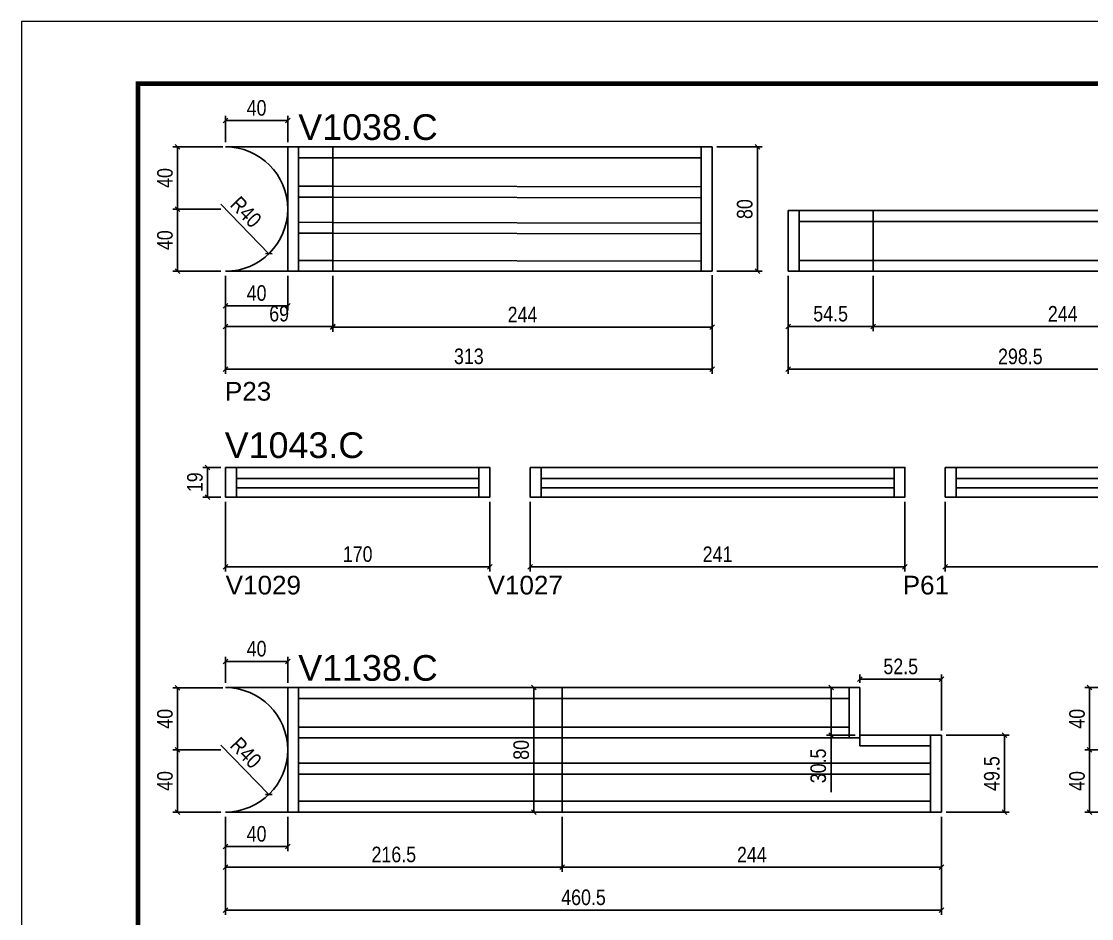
# Model space of a CAD drawing. Extents: x 1959 to 8212, y 239 to 4735.
# Drawn here: x 6727 to 7416, y 3010 to 3587 of the extents above; entities that cross this region are included whole.
import ezdxf

# ---------------------------------------------------------------- set-up
doc = ezdxf.new("R2010")
doc.units = 0
doc.linetypes.add('DASHED', pattern=[0.75, 0.5, -0.25])
for name, color, linetype in [('5', 5, 'Continuous'), ('COTA', 241, 'Continuous'), ('NOMENCLATURA', 7, 'Continuous'), ('Painéis', 200, 'Continuous'), ('SARR_2.2x7', 40, 'Continuous')]:
    doc.layers.add(name, color=color, linetype=linetype)
doc.layers.add('Folhas', color=255, linetype='Continuous', lineweight=9)
doc.layers.add('SARRAFO DE PRESSAO', color=251, linetype='DASHED', lineweight=9)
doc.styles.add('COTA TECNICA', font='techl___.ttf', dxfattribs={"height": 10})
doc.styles.add('COTA TECNICA-50', font='techl___.ttf', dxfattribs={"height": 10})
doc.styles.get("Standard").update_dxf_attribs({"font": 'arial.ttf'})
doc.dimstyles.new('COTA PAINEL-50', dxfattribs={"dimtxt": 10, "dimasz": 3, "dimexe": 3, "dimexo": 3, "dimgap": 3, "dimtad": 1, "dimdec": 1, "dimzin": 12, "dimdsep": 46, "dimtxsty": 'COTA TECNICA-50', "dimblk1": 'OBLIQUE', "dimblk2": 'OBLIQUE', "dimsah": 1, "dimcen": 0.9, "dimclrd": 4, "dimclre": 4, "dimclrt": 240, "dimadec": 1, "dimazin": 3, "dimtfac": 1, "dimtdec": 1, "dimtmove": 0, "dimatfit": 3, "dimfxl": 1, "dimtolj": 1, "dimtzin": 12, "dimarcsym": 0})
doc.dimstyles.new('PAINEL', dxfattribs={"dimtxt": 10, "dimasz": 3, "dimexe": 3, "dimexo": 3, "dimgap": 3, "dimtad": 1, "dimdec": 1, "dimzin": 12, "dimdsep": 46, "dimtxsty": 'COTA TECNICA', "dimblk1": 'OBLIQUE', "dimblk2": 'OBLIQUE', "dimsah": 1, "dimcen": 0.9, "dimclrd": 4, "dimclre": 4, "dimclrt": 240, "dimadec": 1, "dimazin": 3, "dimtfac": 1, "dimtdec": 1, "dimtmove": 0, "dimatfit": 3, "dimfxl": 1, "dimtolj": 1, "dimtzin": 12, "dimarcsym": 0})

# ---------------------------------------------------------------- blocks, each defined once
blk = doc.blocks.new('9999999999')
at = {"layer": 'Folhas'}
blk.add_lwpolyline([(98138.98, 34190.21), (99623.98, 34190.21), (99623.98, 35240.21), (98138.98, 35240.21)], close=True, dxfattribs=at)
at = {"layer": 'Folhas', "color": 30, "const_width": 3}
blk.add_lwpolyline([(98213.98, 34230.21), (99583.98, 34230.21), (99583.98, 35200.21), (98213.98, 35200.21)], close=True, dxfattribs=at)
blk = doc.blocks.new('_Oblique')
at = {"color": 0, "linetype": 'ByBlock', "lineweight": -2}
blk.add_line((-0.5, -0.5), (0.5, 0.5), dxfattribs=at)
blk = doc.blocks.new('*D913')
at = {"layer": 'COTA', "color": 4, "lineweight": -2, "transparency": 16777216}
for p, q in [((6858.52, 3423.02), (6858.52, 3360.1)), ((7171.52, 3423.02), (7171.52, 3360.1)), ((6858.52, 3363.1), (7171.52, 3363.1))]:
    blk.add_line(p, q, dxfattribs=at)
at = {"layer": 'Defpoints', "color": 0, "transparency": 16777216}
for p in [(6858.52, 3426.02), (7171.52, 3426.02), (7171.52, 3363.1)]:
    blk.add_point(p, dxfattribs=at)
at = {"layer": 'COTA', "color": 4, "lineweight": -2, "transparency": 16777216, "xscale": 3, "yscale": 3, "zscale": 3, "rotation": 180}
blk.add_blockref('_Oblique', (6858.52, 3363.1), dxfattribs=at)
at = {"layer": 'COTA', "color": 4, "lineweight": -2, "transparency": 16777216, "xscale": 3, "yscale": 3, "zscale": 3}
blk.add_blockref('_Oblique', (7171.52, 3363.1), dxfattribs=at)
at = {"layer": 'COTA', "color": 240, "transparency": 16777216, "insert": (7015.02, 3371.32), "char_height": 10, "attachment_point": 5, "style": 'COTA TECNICA'}
blk.add_mtext('\\A1;313', dxfattribs=at)
blk = doc.blocks.new('*D914')
at = {"layer": 'COTA', "color": 4, "lineweight": -2, "transparency": 16777216}
for p, q in [((7220.45, 3423.02), (7220.45, 3360.1)), ((7518.95, 3423.02), (7518.95, 3360.1)), ((7518.95, 3363.1), (7220.45, 3363.1))]:
    blk.add_line(p, q, dxfattribs=at)
at = {"layer": 'Defpoints', "color": 0, "transparency": 16777216}
for p in [(7220.45, 3426.02), (7518.95, 3426.02), (7220.45, 3363.1)]:
    blk.add_point(p, dxfattribs=at)
at = {"layer": 'COTA', "color": 4, "lineweight": -2, "transparency": 16777216, "xscale": 3, "yscale": 3, "zscale": 3, "rotation": 180}
blk.add_blockref('_Oblique', (7220.45, 3363.1), dxfattribs=at)
at = {"layer": 'COTA', "color": 4, "lineweight": -2, "transparency": 16777216, "xscale": 3, "yscale": 3, "zscale": 3}
blk.add_blockref('_Oblique', (7518.95, 3363.1), dxfattribs=at)
at = {"layer": 'COTA', "color": 240, "transparency": 16777216, "insert": (7369.7, 3371.24), "char_height": 10, "attachment_point": 5, "style": 'COTA TECNICA'}
blk.add_mtext('\\A1;298.5', dxfattribs=at)
blk = doc.blocks.new('*D916')
at = {"layer": 'COTA', "color": 4, "lineweight": -2, "transparency": 16777216}
for p, q in [((6855.52, 3466.02), (6824.71, 3466.02)), ((6827.71, 3426.02), (6827.71, 3466.02)), ((6855.52, 3426.02), (6824.71, 3426.02))]:
    blk.add_line(p, q, dxfattribs=at)
at = {"layer": 'Defpoints', "color": 0, "transparency": 16777216}
for p in [(6827.71, 3466.02), (6858.52, 3466.02), (6858.52, 3426.02)]:
    blk.add_point(p, dxfattribs=at)
at = {"layer": 'COTA', "color": 4, "lineweight": -2, "transparency": 16777216, "xscale": 3, "yscale": 3, "zscale": 3}
for p, rotation in [((6827.71, 3466.02), 90), ((6827.71, 3426.02), 270)]:
    blk.add_blockref('_Oblique', p, dxfattribs=dict(at, rotation=rotation))
at = {"layer": 'COTA', "color": 240, "transparency": 16777216, "insert": (6819.61, 3446.02), "char_height": 10, "attachment_point": 5, "rotation": 90, "style": 'COTA TECNICA'}
blk.add_mtext('\\A1;40', dxfattribs=at)
blk = doc.blocks.new('*D917')
at = {"layer": 'COTA', "color": 4, "lineweight": -2, "transparency": 16777216}
for p, q in [((6856.79, 3506), (6824.71, 3506)), ((6827.71, 3466.02), (6827.71, 3506)), ((6855.52, 3466.02), (6824.71, 3466.02))]:
    blk.add_line(p, q, dxfattribs=at)
at = {"layer": 'Defpoints', "color": 0, "transparency": 16777216}
for p in [(6827.71, 3506), (6859.79, 3506), (6858.52, 3466.02)]:
    blk.add_point(p, dxfattribs=at)
at = {"layer": 'COTA', "color": 4, "lineweight": -2, "transparency": 16777216, "xscale": 3, "yscale": 3, "zscale": 3}
for p, rotation in [((6827.71, 3506), 90), ((6827.71, 3466.02), 270)]:
    blk.add_blockref('_Oblique', p, dxfattribs=dict(at, rotation=rotation))
at = {"layer": 'COTA', "color": 240, "transparency": 16777216, "insert": (6819.61, 3486.01), "char_height": 10, "attachment_point": 5, "rotation": 90, "style": 'COTA TECNICA'}
blk.add_mtext('\\A1;40', dxfattribs=at)
blk = doc.blocks.new('*D918')
at = {"layer": 'COTA', "color": 4, "lineweight": -2, "transparency": 16777216}
for p, q in [((6858.52, 3509.02), (6858.52, 3525.91)), ((6898.52, 3509.02), (6898.52, 3525.91)), ((6898.52, 3522.91), (6858.52, 3522.91))]:
    blk.add_line(p, q, dxfattribs=at)
at = {"layer": 'Defpoints', "color": 0, "transparency": 16777216}
for p in [(6858.52, 3522.91), (6858.52, 3506.02), (6898.52, 3506.02)]:
    blk.add_point(p, dxfattribs=at)
at = {"layer": 'COTA', "color": 4, "lineweight": -2, "transparency": 16777216, "xscale": 3, "yscale": 3, "zscale": 3, "rotation": 180}
blk.add_blockref('_Oblique', (6858.52, 3522.91), dxfattribs=at)
at = {"layer": 'COTA', "color": 4, "lineweight": -2, "transparency": 16777216, "xscale": 3, "yscale": 3, "zscale": 3}
blk.add_blockref('_Oblique', (6898.52, 3522.91), dxfattribs=at)
at = {"layer": 'COTA', "color": 240, "transparency": 16777216, "insert": (6878.52, 3531.01), "char_height": 10, "attachment_point": 5, "style": 'COTA TECNICA'}
blk.add_mtext('\\A1;40', dxfattribs=at)
blk = doc.blocks.new('*D919')
at = {"layer": 'COTA', "color": 4, "lineweight": -2, "transparency": 16777216}
for p, q in [((6858.52, 3423.02), (6858.52, 3400.9)), ((6898.52, 3423.02), (6898.52, 3400.9)), ((6898.52, 3403.9), (6858.52, 3403.9))]:
    blk.add_line(p, q, dxfattribs=at)
at = {"layer": 'Defpoints', "color": 0, "transparency": 16777216}
for p in [(6858.52, 3426.02), (6898.52, 3426.02), (6858.52, 3403.9)]:
    blk.add_point(p, dxfattribs=at)
at = {"layer": 'COTA', "color": 4, "lineweight": -2, "transparency": 16777216, "xscale": 3, "yscale": 3, "zscale": 3, "rotation": 180}
blk.add_blockref('_Oblique', (6858.52, 3403.9), dxfattribs=at)
at = {"layer": 'COTA', "color": 4, "lineweight": -2, "transparency": 16777216, "xscale": 3, "yscale": 3, "zscale": 3}
blk.add_blockref('_Oblique', (6898.52, 3403.9), dxfattribs=at)
at = {"layer": 'COTA', "color": 240, "transparency": 16777216, "insert": (6878.52, 3412), "char_height": 10, "attachment_point": 5, "style": 'COTA TECNICA'}
blk.add_mtext('\\A1;40', dxfattribs=at)
blk = doc.blocks.new('*D920')
at = {"layer": 'COTA', "color": 4, "lineweight": -2, "transparency": 16777216}
blk.add_line((6855.55, 3469.09), (6886.39, 3437.33), dxfattribs=at)
at = {"layer": 'Defpoints', "color": 0, "transparency": 16777216}
for p in [(6858.52, 3466.02), (6886.39, 3437.33)]:
    blk.add_point(p, dxfattribs=at)
at = {"layer": 'COTA', "color": 4, "lineweight": -2, "transparency": 16777216, "xscale": 3, "yscale": 3, "zscale": 3, "rotation": 314.1689879656092}
blk.add_blockref('_Oblique', (6886.39, 3437.33), dxfattribs=at)
at = {"layer": 'COTA', "color": 240, "transparency": 16777216, "insert": (6871.65, 3464.13), "char_height": 10, "attachment_point": 5, "rotation": 314.16899, "style": 'COTA TECNICA'}
blk.add_mtext('\\A1;R40', dxfattribs=at)
blk = doc.blocks.new('*D921')
at = {"layer": 'COTA', "color": 4, "lineweight": -2, "transparency": 16777216}
for p, q in [((7174.52, 3506.02), (7203.61, 3506.02)), ((7200.61, 3426.02), (7200.61, 3506.02)), ((7174.52, 3426.02), (7203.61, 3426.02))]:
    blk.add_line(p, q, dxfattribs=at)
at = {"layer": 'Defpoints', "color": 0, "transparency": 16777216}
for p in [(7171.52, 3506.02), (7200.61, 3506.02), (7171.52, 3426.02)]:
    blk.add_point(p, dxfattribs=at)
at = {"layer": 'COTA', "color": 4, "lineweight": -2, "transparency": 16777216, "xscale": 3, "yscale": 3, "zscale": 3}
for p, rotation in [((7200.61, 3506.02), 90), ((7200.61, 3426.02), 270)]:
    blk.add_blockref('_Oblique', p, dxfattribs=dict(at, rotation=rotation))
at = {"layer": 'COTA', "color": 240, "transparency": 16777216, "insert": (7192.49, 3466.02), "char_height": 10, "attachment_point": 5, "rotation": 90, "style": 'COTA TECNICA'}
blk.add_mtext('\\A1;80', dxfattribs=at)
blk = doc.blocks.new('*D922')
at = {"layer": 'COTA', "color": 4, "lineweight": -2, "transparency": 16777216}
for p, q in [((6858.52, 3423.02), (6858.52, 3387.62)), ((6927.52, 3423.02), (6927.52, 3387.62)), ((6858.52, 3390.62), (6927.52, 3390.62))]:
    blk.add_line(p, q, dxfattribs=at)
at = {"layer": 'Defpoints', "color": 0, "transparency": 16777216}
for p in [(6858.52, 3426.02), (6927.52, 3426.02), (6927.52, 3390.62)]:
    blk.add_point(p, dxfattribs=at)
at = {"layer": 'COTA', "color": 4, "lineweight": -2, "transparency": 16777216, "xscale": 3, "yscale": 3, "zscale": 3, "rotation": 180}
blk.add_blockref('_Oblique', (6858.52, 3390.62), dxfattribs=at)
at = {"layer": 'COTA', "color": 4, "lineweight": -2, "transparency": 16777216, "xscale": 3, "yscale": 3, "zscale": 3}
blk.add_blockref('_Oblique', (6927.52, 3390.62), dxfattribs=at)
at = {"layer": 'COTA', "color": 240, "transparency": 16777216, "insert": (6893.02, 3398.75), "char_height": 10, "attachment_point": 5, "style": 'COTA TECNICA'}
blk.add_mtext('\\A1;69', dxfattribs=at)
blk = doc.blocks.new('*D923')
at = {"layer": 'COTA', "color": 4, "lineweight": -2, "transparency": 16777216}
for p, q in [((6927.52, 3423.02), (6927.52, 3387.12)), ((7171.52, 3423.52), (7171.52, 3387.12)), ((6927.52, 3390.12), (7171.52, 3390.12))]:
    blk.add_line(p, q, dxfattribs=at)
at = {"layer": 'Defpoints', "color": 0, "transparency": 16777216}
for p in [(6927.52, 3426.02), (7171.52, 3426.52), (7171.52, 3390.12)]:
    blk.add_point(p, dxfattribs=at)
at = {"layer": 'COTA', "color": 4, "lineweight": -2, "transparency": 16777216, "xscale": 3, "yscale": 3, "zscale": 3, "rotation": 180}
blk.add_blockref('_Oblique', (6927.52, 3390.12), dxfattribs=at)
at = {"layer": 'COTA', "color": 4, "lineweight": -2, "transparency": 16777216, "xscale": 3, "yscale": 3, "zscale": 3}
blk.add_blockref('_Oblique', (7171.52, 3390.12), dxfattribs=at)
at = {"layer": 'COTA', "color": 240, "transparency": 16777216, "insert": (7049.52, 3398.2), "char_height": 10, "attachment_point": 5, "style": 'COTA TECNICA'}
blk.add_mtext('\\A1;244', dxfattribs=at)
blk = doc.blocks.new('*D924')
at = {"layer": 'COTA', "color": 4, "lineweight": -2, "transparency": 16777216}
for p, q in [((7220.45, 3423.02), (7220.45, 3387.62)), ((7274.95, 3423.02), (7274.95, 3387.62)), ((7220.45, 3390.62), (7274.95, 3390.62))]:
    blk.add_line(p, q, dxfattribs=at)
at = {"layer": 'Defpoints', "color": 0, "transparency": 16777216}
for p in [(7220.45, 3426.02), (7274.95, 3426.02), (7274.95, 3390.62)]:
    blk.add_point(p, dxfattribs=at)
at = {"layer": 'COTA', "color": 4, "lineweight": -2, "transparency": 16777216, "xscale": 3, "yscale": 3, "zscale": 3, "rotation": 180}
blk.add_blockref('_Oblique', (7220.45, 3390.62), dxfattribs=at)
at = {"layer": 'COTA', "color": 4, "lineweight": -2, "transparency": 16777216, "xscale": 3, "yscale": 3, "zscale": 3}
blk.add_blockref('_Oblique', (7274.95, 3390.62), dxfattribs=at)
at = {"layer": 'COTA', "color": 240, "transparency": 16777216, "insert": (7247.7, 3398.73), "char_height": 10, "attachment_point": 5, "style": 'COTA TECNICA'}
blk.add_mtext('\\A1;54.5', dxfattribs=at)
blk = doc.blocks.new('*D925')
at = {"layer": 'COTA', "color": 4, "lineweight": -2, "transparency": 16777216}
for p, q in [((7274.95, 3423.02), (7274.95, 3387.62)), ((7518.95, 3423.02), (7518.95, 3387.62)), ((7274.95, 3390.62), (7518.95, 3390.62))]:
    blk.add_line(p, q, dxfattribs=at)
at = {"layer": 'Defpoints', "color": 0, "transparency": 16777216}
for p in [(7274.95, 3426.02), (7518.95, 3426.02), (7518.95, 3390.62)]:
    blk.add_point(p, dxfattribs=at)
at = {"layer": 'COTA', "color": 4, "lineweight": -2, "transparency": 16777216, "xscale": 3, "yscale": 3, "zscale": 3, "rotation": 180}
blk.add_blockref('_Oblique', (7274.95, 3390.62), dxfattribs=at)
at = {"layer": 'COTA', "color": 4, "lineweight": -2, "transparency": 16777216, "xscale": 3, "yscale": 3, "zscale": 3}
blk.add_blockref('_Oblique', (7518.95, 3390.62), dxfattribs=at)
at = {"layer": 'COTA', "color": 240, "transparency": 16777216, "insert": (7396.95, 3398.7), "char_height": 10, "attachment_point": 5, "style": 'COTA TECNICA'}
blk.add_mtext('\\A1;244', dxfattribs=at)
blk = doc.blocks.new('*D928')
at = {"layer": 'COTA', "color": 4, "linetype": 'ByBlock', "lineweight": -2, "transparency": 16777216}
for p, q in [((6858.52, 3277.94), (6858.52, 3233.06)), ((7028.52, 3277.94), (7028.52, 3233.06)), ((6858.52, 3236.06), (7028.52, 3236.06))]:
    blk.add_line(p, q, dxfattribs=at)
at = {"layer": 'Defpoints', "color": 0, "linetype": 'ByBlock', "transparency": 16777216}
for p in [(6858.52, 3280.94), (7028.52, 3280.94), (7028.52, 3236.06)]:
    blk.add_point(p, dxfattribs=at)
at = {"layer": 'COTA', "color": 4, "linetype": 'ByBlock', "lineweight": -2, "transparency": 16777216, "xscale": 3, "yscale": 3, "zscale": 3, "rotation": 180}
blk.add_blockref('_Oblique', (6858.52, 3236.06), dxfattribs=at)
at = {"layer": 'COTA', "color": 4, "linetype": 'ByBlock', "lineweight": -2, "transparency": 16777216, "xscale": 3, "yscale": 3, "zscale": 3}
blk.add_blockref('_Oblique', (7028.52, 3236.06), dxfattribs=at)
at = {"layer": 'COTA', "color": 240, "linetype": 'ByBlock', "transparency": 16777216, "insert": (6943.52, 3244.17), "char_height": 10, "attachment_point": 5, "style": 'COTA TECNICA-50'}
blk.add_mtext('\\A1;170', dxfattribs=at)
blk = doc.blocks.new('*D929')
at = {"layer": 'COTA', "color": 4, "linetype": 'ByBlock', "lineweight": -2, "transparency": 16777216}
for p, q in [((7054.46, 3277.94), (7054.46, 3233.06)), ((7295.46, 3277.94), (7295.46, 3233.06)), ((7054.46, 3236.06), (7295.46, 3236.06))]:
    blk.add_line(p, q, dxfattribs=at)
at = {"layer": 'Defpoints', "color": 0, "linetype": 'ByBlock', "transparency": 16777216}
for p in [(7054.46, 3280.94), (7295.46, 3280.94), (7295.46, 3236.06)]:
    blk.add_point(p, dxfattribs=at)
at = {"layer": 'COTA', "color": 4, "linetype": 'ByBlock', "lineweight": -2, "transparency": 16777216, "xscale": 3, "yscale": 3, "zscale": 3, "rotation": 180}
blk.add_blockref('_Oblique', (7054.46, 3236.06), dxfattribs=at)
at = {"layer": 'COTA', "color": 4, "linetype": 'ByBlock', "lineweight": -2, "transparency": 16777216, "xscale": 3, "yscale": 3, "zscale": 3}
blk.add_blockref('_Oblique', (7295.46, 3236.06), dxfattribs=at)
at = {"layer": 'COTA', "color": 240, "linetype": 'ByBlock', "transparency": 16777216, "insert": (7174.96, 3244.14), "char_height": 10, "attachment_point": 5, "style": 'COTA TECNICA-50'}
blk.add_mtext('\\A1;241', dxfattribs=at)
blk = doc.blocks.new('*D930')
at = {"layer": 'COTA', "color": 4, "linetype": 'ByBlock', "lineweight": -2, "transparency": 16777216}
for p, q in [((7321.4, 3277.94), (7321.4, 3233.06)), ((7543.4, 3277.94), (7543.4, 3233.06)), ((7321.4, 3236.06), (7543.4, 3236.06))]:
    blk.add_line(p, q, dxfattribs=at)
at = {"layer": 'Defpoints', "color": 0, "linetype": 'ByBlock', "transparency": 16777216}
for p in [(7321.4, 3280.94), (7543.4, 3280.94), (7543.4, 3236.06)]:
    blk.add_point(p, dxfattribs=at)
at = {"layer": 'COTA', "color": 4, "linetype": 'ByBlock', "lineweight": -2, "transparency": 16777216, "xscale": 3, "yscale": 3, "zscale": 3, "rotation": 180}
blk.add_blockref('_Oblique', (7321.4, 3236.06), dxfattribs=at)
at = {"layer": 'COTA', "color": 4, "linetype": 'ByBlock', "lineweight": -2, "transparency": 16777216, "xscale": 3, "yscale": 3, "zscale": 3}
blk.add_blockref('_Oblique', (7543.4, 3236.06), dxfattribs=at)
at = {"layer": 'COTA', "color": 240, "linetype": 'ByBlock', "transparency": 16777216, "insert": (7432.4, 3244.06), "char_height": 10, "attachment_point": 5, "style": 'COTA TECNICA-50'}
blk.add_mtext('\\A1;222', dxfattribs=at)
blk = doc.blocks.new('*D939')
at = {"layer": 'COTA', "color": 4, "lineweight": -2, "transparency": 16777216}
for p, q in [((6855.52, 3299.94), (6843.98, 3299.94)), ((6846.98, 3280.94), (6846.98, 3299.94)), ((6855.52, 3280.94), (6843.98, 3280.94))]:
    blk.add_line(p, q, dxfattribs=at)
at = {"layer": 'Defpoints', "color": 0, "transparency": 16777216}
for p in [(6846.98, 3299.94), (6858.52, 3299.94), (6858.52, 3280.94)]:
    blk.add_point(p, dxfattribs=at)
at = {"layer": 'COTA', "color": 4, "lineweight": -2, "transparency": 16777216, "xscale": 3, "yscale": 3, "zscale": 3}
for p, rotation in [((6846.98, 3299.94), 90), ((6846.98, 3280.94), 270)]:
    blk.add_blockref('_Oblique', p, dxfattribs=dict(at, rotation=rotation))
at = {"layer": 'COTA', "color": 240, "transparency": 16777216, "insert": (6838.89, 3290.44), "char_height": 10, "attachment_point": 5, "rotation": 90, "style": 'COTA TECNICA'}
blk.add_mtext('\\A1;19', dxfattribs=at)
blk = doc.blocks.new('*D941')
at = {"layer": 'COTA', "color": 4, "lineweight": -2, "transparency": 16777216}
for p, q in [((6858.52, 3075.4), (6858.52, 3012.48)), ((7319.02, 3075.4), (7319.02, 3012.48)), ((6858.52, 3015.48), (7319.02, 3015.48))]:
    blk.add_line(p, q, dxfattribs=at)
at = {"layer": 'Defpoints', "color": 0, "transparency": 16777216}
for p in [(6858.52, 3078.4), (7319.02, 3078.4), (7319.02, 3015.48)]:
    blk.add_point(p, dxfattribs=at)
at = {"layer": 'COTA', "color": 4, "lineweight": -2, "transparency": 16777216, "xscale": 3, "yscale": 3, "zscale": 3, "rotation": 180}
blk.add_blockref('_Oblique', (6858.52, 3015.48), dxfattribs=at)
at = {"layer": 'COTA', "color": 4, "lineweight": -2, "transparency": 16777216, "xscale": 3, "yscale": 3, "zscale": 3}
blk.add_blockref('_Oblique', (7319.02, 3015.48), dxfattribs=at)
at = {"layer": 'COTA', "color": 240, "transparency": 16777216, "insert": (7088.77, 3023.59), "char_height": 10, "attachment_point": 5, "style": 'COTA TECNICA'}
blk.add_mtext('\\A1;460.5', dxfattribs=at)
blk = doc.blocks.new('*D942')
at = {"layer": 'COTA', "color": 4, "lineweight": -2, "transparency": 16777216}
for p, q in [((6855.52, 3118.4), (6824.71, 3118.4)), ((6827.71, 3078.4), (6827.71, 3118.4)), ((6855.52, 3078.4), (6824.71, 3078.4))]:
    blk.add_line(p, q, dxfattribs=at)
at = {"layer": 'Defpoints', "color": 0, "transparency": 16777216}
for p in [(6827.71, 3118.4), (6858.52, 3118.4), (6858.52, 3078.4)]:
    blk.add_point(p, dxfattribs=at)
at = {"layer": 'COTA', "color": 4, "lineweight": -2, "transparency": 16777216, "xscale": 3, "yscale": 3, "zscale": 3}
for p, rotation in [((6827.71, 3118.4), 90), ((6827.71, 3078.4), 270)]:
    blk.add_blockref('_Oblique', p, dxfattribs=dict(at, rotation=rotation))
at = {"layer": 'COTA', "color": 240, "transparency": 16777216, "insert": (6819.61, 3098.4), "char_height": 10, "attachment_point": 5, "rotation": 90, "style": 'COTA TECNICA'}
blk.add_mtext('\\A1;40', dxfattribs=at)
blk = doc.blocks.new('*D943')
at = {"layer": 'COTA', "color": 4, "lineweight": -2, "transparency": 16777216}
for p, q in [((6856.79, 3158.38), (6824.71, 3158.38)), ((6827.71, 3118.4), (6827.71, 3158.38)), ((6855.52, 3118.4), (6824.71, 3118.4))]:
    blk.add_line(p, q, dxfattribs=at)
at = {"layer": 'Defpoints', "color": 0, "transparency": 16777216}
for p in [(6827.71, 3158.38), (6859.79, 3158.38), (6858.52, 3118.4)]:
    blk.add_point(p, dxfattribs=at)
at = {"layer": 'COTA', "color": 4, "lineweight": -2, "transparency": 16777216, "xscale": 3, "yscale": 3, "zscale": 3}
for p, rotation in [((6827.71, 3158.38), 90), ((6827.71, 3118.4), 270)]:
    blk.add_blockref('_Oblique', p, dxfattribs=dict(at, rotation=rotation))
at = {"layer": 'COTA', "color": 240, "transparency": 16777216, "insert": (6819.61, 3138.39), "char_height": 10, "attachment_point": 5, "rotation": 90, "style": 'COTA TECNICA'}
blk.add_mtext('\\A1;40', dxfattribs=at)
blk = doc.blocks.new('*D944')
at = {"layer": 'COTA', "color": 4, "lineweight": -2, "transparency": 16777216}
for p, q in [((6858.52, 3161.4), (6858.52, 3178.29)), ((6898.52, 3175.29), (6858.52, 3175.29)), ((6898.52, 3161.4), (6898.52, 3178.29))]:
    blk.add_line(p, q, dxfattribs=at)
at = {"layer": 'Defpoints', "color": 0, "transparency": 16777216}
for p in [(6858.52, 3175.29), (6858.52, 3158.4), (6898.52, 3158.4)]:
    blk.add_point(p, dxfattribs=at)
at = {"layer": 'COTA', "color": 4, "lineweight": -2, "transparency": 16777216, "xscale": 3, "yscale": 3, "zscale": 3, "rotation": 180}
blk.add_blockref('_Oblique', (6858.52, 3175.29), dxfattribs=at)
at = {"layer": 'COTA', "color": 4, "lineweight": -2, "transparency": 16777216, "xscale": 3, "yscale": 3, "zscale": 3}
blk.add_blockref('_Oblique', (6898.52, 3175.29), dxfattribs=at)
at = {"layer": 'COTA', "color": 240, "transparency": 16777216, "insert": (6878.52, 3183.39), "char_height": 10, "attachment_point": 5, "style": 'COTA TECNICA'}
blk.add_mtext('\\A1;40', dxfattribs=at)
blk = doc.blocks.new('*D945')
at = {"layer": 'COTA', "color": 4, "lineweight": -2, "transparency": 16777216}
for p, q in [((6858.52, 3075.4), (6858.52, 3053.28)), ((6898.52, 3075.4), (6898.52, 3053.28)), ((6898.52, 3056.28), (6858.52, 3056.28))]:
    blk.add_line(p, q, dxfattribs=at)
at = {"layer": 'Defpoints', "color": 0, "transparency": 16777216}
for p in [(6858.52, 3078.4), (6898.52, 3078.4), (6858.52, 3056.28)]:
    blk.add_point(p, dxfattribs=at)
at = {"layer": 'COTA', "color": 4, "lineweight": -2, "transparency": 16777216, "xscale": 3, "yscale": 3, "zscale": 3, "rotation": 180}
blk.add_blockref('_Oblique', (6858.52, 3056.28), dxfattribs=at)
at = {"layer": 'COTA', "color": 4, "lineweight": -2, "transparency": 16777216, "xscale": 3, "yscale": 3, "zscale": 3}
blk.add_blockref('_Oblique', (6898.52, 3056.28), dxfattribs=at)
at = {"layer": 'COTA', "color": 240, "transparency": 16777216, "insert": (6878.52, 3064.38), "char_height": 10, "attachment_point": 5, "style": 'COTA TECNICA'}
blk.add_mtext('\\A1;40', dxfattribs=at)
blk = doc.blocks.new('*D946')
at = {"layer": 'COTA', "color": 4, "lineweight": -2, "transparency": 16777216}
blk.add_line((6855.55, 3121.47), (6886.39, 3089.71), dxfattribs=at)
at = {"layer": 'Defpoints', "color": 0, "transparency": 16777216}
for p in [(6858.52, 3118.4), (6886.39, 3089.71)]:
    blk.add_point(p, dxfattribs=at)
at = {"layer": 'COTA', "color": 4, "lineweight": -2, "transparency": 16777216, "xscale": 3, "yscale": 3, "zscale": 3, "rotation": 314.1689879656096}
blk.add_blockref('_Oblique', (6886.39, 3089.71), dxfattribs=at)
at = {"layer": 'COTA', "color": 240, "transparency": 16777216, "insert": (6871.65, 3116.51), "char_height": 10, "attachment_point": 5, "rotation": 314.16899, "style": 'COTA TECNICA'}
blk.add_mtext('\\A1;R40', dxfattribs=at)
blk = doc.blocks.new('*D948')
at = {"layer": 'COTA', "color": 4, "lineweight": -2, "transparency": 16777216}
for p, q in [((6858.52, 3075.4), (6858.52, 3040)), ((7075.02, 3075.4), (7075.02, 3040)), ((6858.52, 3043), (7075.02, 3043))]:
    blk.add_line(p, q, dxfattribs=at)
at = {"layer": 'Defpoints', "color": 0, "transparency": 16777216}
for p in [(6858.52, 3078.4), (7075.02, 3078.4), (7075.02, 3043)]:
    blk.add_point(p, dxfattribs=at)
at = {"layer": 'COTA', "color": 4, "lineweight": -2, "transparency": 16777216, "xscale": 3, "yscale": 3, "zscale": 3, "rotation": 180}
blk.add_blockref('_Oblique', (6858.52, 3043), dxfattribs=at)
at = {"layer": 'COTA', "color": 4, "lineweight": -2, "transparency": 16777216, "xscale": 3, "yscale": 3, "zscale": 3}
blk.add_blockref('_Oblique', (7075.02, 3043), dxfattribs=at)
at = {"layer": 'COTA', "color": 240, "transparency": 16777216, "insert": (6966.77, 3051.11), "char_height": 10, "attachment_point": 5, "style": 'COTA TECNICA'}
blk.add_mtext('\\A1;216.5', dxfattribs=at)
blk = doc.blocks.new('*D947')
at = {"layer": 'COTA', "color": 4, "lineweight": -2, "transparency": 16777216}
for p, q in [((7322.02, 3127.9), (7362.54, 3127.9)), ((7359.54, 3127.9), (7359.54, 3078.4)), ((7322.02, 3078.4), (7362.54, 3078.4))]:
    blk.add_line(p, q, dxfattribs=at)
at = {"layer": 'Defpoints', "color": 0, "transparency": 16777216}
for p in [(7319.02, 3127.9), (7319.02, 3078.4), (7359.54, 3078.4)]:
    blk.add_point(p, dxfattribs=at)
at = {"layer": 'COTA', "color": 4, "lineweight": -2, "transparency": 16777216, "xscale": 3, "yscale": 3, "zscale": 3}
for p, rotation in [((7359.54, 3127.9), 90), ((7359.54, 3078.4), 270)]:
    blk.add_blockref('_Oblique', p, dxfattribs=dict(at, rotation=rotation))
at = {"layer": 'COTA', "color": 240, "transparency": 16777216, "insert": (7351.4, 3103.15), "char_height": 10, "attachment_point": 5, "rotation": 90, "style": 'COTA TECNICA'}
blk.add_mtext('\\A1;49.5', dxfattribs=at)
blk = doc.blocks.new('*D949')
at = {"layer": 'COTA', "color": 4, "lineweight": -2, "transparency": 16777216}
for p, q in [((7075.02, 3075.4), (7075.02, 3040)), ((7319.02, 3075.4), (7319.02, 3040)), ((7075.02, 3043), (7319.02, 3043))]:
    blk.add_line(p, q, dxfattribs=at)
at = {"layer": 'Defpoints', "color": 0, "transparency": 16777216}
for p in [(7075.02, 3078.4), (7319.02, 3078.4), (7319.02, 3043)]:
    blk.add_point(p, dxfattribs=at)
at = {"layer": 'COTA', "color": 4, "lineweight": -2, "transparency": 16777216, "xscale": 3, "yscale": 3, "zscale": 3, "rotation": 180}
blk.add_blockref('_Oblique', (7075.02, 3043), dxfattribs=at)
at = {"layer": 'COTA', "color": 4, "lineweight": -2, "transparency": 16777216, "xscale": 3, "yscale": 3, "zscale": 3}
blk.add_blockref('_Oblique', (7319.02, 3043), dxfattribs=at)
at = {"layer": 'COTA', "color": 240, "transparency": 16777216, "insert": (7197.02, 3051.08), "char_height": 10, "attachment_point": 5, "style": 'COTA TECNICA'}
blk.add_mtext('\\A1;244', dxfattribs=at)
blk = doc.blocks.new('*D950')
at = {"layer": 'COTA', "color": 4, "lineweight": -2, "transparency": 16777216}
for p, q in [((7263.52, 3158.4), (7244.99, 3158.4)), ((7247.99, 3158.4), (7247.99, 3127.9)), ((7263.52, 3127.9), (7244.99, 3127.9)), ((7247.99, 3127.9), (7247.99, 3091.31))]:
    blk.add_line(p, q, dxfattribs=at)
at = {"layer": 'Defpoints', "color": 0, "transparency": 16777216}
for p in [(7266.52, 3158.4), (7247.99, 3127.9), (7266.52, 3127.9)]:
    blk.add_point(p, dxfattribs=at)
at = {"layer": 'COTA', "color": 4, "lineweight": -2, "transparency": 16777216, "xscale": 3, "yscale": 3, "zscale": 3}
for p, rotation in [((7247.99, 3158.4), 90), ((7247.99, 3127.9), 270)]:
    blk.add_blockref('_Oblique', p, dxfattribs=dict(at, rotation=rotation))
at = {"layer": 'COTA', "color": 240, "transparency": 16777216, "insert": (7239.77, 3108.11), "char_height": 10, "attachment_point": 5, "rotation": 90, "style": 'COTA TECNICA'}
blk.add_mtext('\\A1;30.5', dxfattribs=at)
blk = doc.blocks.new('*D951')
at = {"layer": 'COTA', "color": 4, "lineweight": -2, "transparency": 16777216}
for p, q in [((7266.52, 3161.4), (7266.52, 3166.88)), ((7319.02, 3130.9), (7319.02, 3166.88)), ((7266.52, 3163.88), (7319.02, 3163.88))]:
    blk.add_line(p, q, dxfattribs=at)
at = {"layer": 'Defpoints', "color": 0, "transparency": 16777216}
for p in [(7319.02, 3163.88), (7266.52, 3158.4), (7319.02, 3127.9)]:
    blk.add_point(p, dxfattribs=at)
at = {"layer": 'COTA', "color": 4, "lineweight": -2, "transparency": 16777216, "xscale": 3, "yscale": 3, "zscale": 3, "rotation": 180}
blk.add_blockref('_Oblique', (7266.52, 3163.88), dxfattribs=at)
at = {"layer": 'COTA', "color": 4, "lineweight": -2, "transparency": 16777216, "xscale": 3, "yscale": 3, "zscale": 3}
blk.add_blockref('_Oblique', (7319.02, 3163.88), dxfattribs=at)
at = {"layer": 'COTA', "color": 240, "transparency": 16777216, "insert": (7292.77, 3171.99), "char_height": 10, "attachment_point": 5, "style": 'COTA TECNICA'}
blk.add_mtext('\\A1;52.5', dxfattribs=at)
blk = doc.blocks.new('*D952')
at = {"layer": 'COTA', "color": 4, "lineweight": -2, "transparency": 16777216}
for p, q in [((7072.02, 3158.4), (7053.87, 3158.4)), ((7056.87, 3158.4), (7056.87, 3078.4)), ((7072.02, 3078.4), (7053.87, 3078.4))]:
    blk.add_line(p, q, dxfattribs=at)
at = {"layer": 'Defpoints', "color": 0, "transparency": 16777216}
for p in [(7075.02, 3158.4), (7056.87, 3078.4), (7075.02, 3078.4)]:
    blk.add_point(p, dxfattribs=at)
at = {"layer": 'COTA', "color": 4, "lineweight": -2, "transparency": 16777216, "xscale": 3, "yscale": 3, "zscale": 3}
for p, rotation in [((7056.87, 3158.4), 90), ((7056.87, 3078.4), 270)]:
    blk.add_blockref('_Oblique', p, dxfattribs=dict(at, rotation=rotation))
at = {"layer": 'COTA', "color": 240, "transparency": 16777216, "insert": (7048.74, 3118.4), "char_height": 10, "attachment_point": 5, "rotation": 90, "style": 'COTA TECNICA'}
blk.add_mtext('\\A1;80', dxfattribs=at)
blk = doc.blocks.new('*D960')
at = {"layer": 'COTA', "color": 4, "lineweight": -2, "transparency": 16777216}
for p, q in [((7442.09, 3118.4), (7411.27, 3118.4)), ((7414.27, 3078.4), (7414.27, 3118.4)), ((7442.09, 3078.4), (7411.27, 3078.4))]:
    blk.add_line(p, q, dxfattribs=at)
at = {"layer": 'Defpoints', "color": 0, "transparency": 16777216}
for p in [(7414.27, 3118.4), (7445.09, 3118.4), (7445.09, 3078.4)]:
    blk.add_point(p, dxfattribs=at)
at = {"layer": 'COTA', "color": 4, "lineweight": -2, "transparency": 16777216, "xscale": 3, "yscale": 3, "zscale": 3}
for p, rotation in [((7414.27, 3118.4), 90), ((7414.27, 3078.4), 270)]:
    blk.add_blockref('_Oblique', p, dxfattribs=dict(at, rotation=rotation))
at = {"layer": 'COTA', "color": 240, "transparency": 16777216, "insert": (7406.17, 3098.4), "char_height": 10, "attachment_point": 5, "rotation": 90, "style": 'COTA TECNICA'}
blk.add_mtext('\\A1;40', dxfattribs=at)
blk = doc.blocks.new('*D961')
at = {"layer": 'COTA', "color": 4, "lineweight": -2, "transparency": 16777216}
for p, q in [((7442.09, 3158.4), (7411.27, 3158.4)), ((7414.27, 3118.4), (7414.27, 3158.4)), ((7442.09, 3118.4), (7411.27, 3118.4))]:
    blk.add_line(p, q, dxfattribs=at)
at = {"layer": 'Defpoints', "color": 0, "transparency": 16777216}
for p in [(7414.27, 3158.4), (7445.09, 3158.4), (7445.09, 3118.4)]:
    blk.add_point(p, dxfattribs=at)
at = {"layer": 'COTA', "color": 4, "lineweight": -2, "transparency": 16777216, "xscale": 3, "yscale": 3, "zscale": 3}
for p, rotation in [((7414.27, 3158.4), 90), ((7414.27, 3118.4), 270)]:
    blk.add_blockref('_Oblique', p, dxfattribs=dict(at, rotation=rotation))
at = {"layer": 'COTA', "color": 240, "transparency": 16777216, "insert": (7406.17, 3138.4), "char_height": 10, "attachment_point": 5, "rotation": 90, "style": 'COTA TECNICA'}
blk.add_mtext('\\A1;40', dxfattribs=at)

msp = doc.modelspace()

# ---------------------------------------------------------------- linework, layer by layer
at = {"layer": 'COTA'}
for p, q in [((7259.52, 3126.11), (7266.52, 3126.11)), ((7266.52, 3127.9), (7266.52, 3120.9))]:
    msp.add_line(p, q, dxfattribs=at)
at = {"layer": 'Painéis'}
for p, q in [((7171.52, 3506.02), (6858.52, 3506.02)), ((6927.52, 3426.02), (6927.52, 3506.02)), ((7171.52, 3426.52), (7171.52, 3506.02)), ((7220.45, 3426.02), (7220.45, 3465.02)), ((7220.45, 3465.02), (7518.95, 3465.02)), ((7274.95, 3465.02), (7274.95, 3426.02)), ((6858.52, 3426.02), (6989.52, 3426.02)), ((6989.52, 3426.02), (7171.52, 3426.02)), ((7171.52, 3426.02), (7171.52, 3426.52)), ((7518.95, 3426.02), (7220.45, 3426.02)), ((7266.52, 3158.4), (6858.52, 3158.4)), ((7266.52, 3127.9), (7266.52, 3158.4)), ((6858.52, 3078.4), (7319.02, 3078.4))]:
    msp.add_line(p, q, dxfattribs=at)
at = {"layer": 'Painéis', "linetype": 'ByBlock'}
for p, q in [((7075.02, 3078.4), (7075.02, 3158.4)), ((7319.02, 3127.9), (7266.52, 3127.9)), ((7319.02, 3078.4), (7319.02, 3127.9))]:
    msp.add_line(p, q, dxfattribs=at)
for points in [[(6858.52, 3299.94), (6858.52, 3280.94), (7028.52, 3280.94), (7028.52, 3299.94)], [(7054.46, 3299.94), (7054.46, 3280.94), (7295.46, 3280.94), (7295.46, 3299.94)], [(7321.4, 3299.94), (7321.4, 3280.94), (7543.4, 3280.94), (7543.4, 3299.94)]]:
    msp.add_lwpolyline(points, close=True, dxfattribs=at)
at = {"layer": 'Painéis'}
for centre in [(6858.52, 3466.02), (6858.52, 3118.4)]:
    msp.add_arc(centre, 40, 270, 90, dxfattribs=at)
at = {"layer": 'SARR_2.2x7', "linetype": 'Continuous'}
for p, q in [((6898.52, 3466.02), (6898.52, 3506.02)), ((6905.52, 3506.02), (6905.52, 3426.02)), ((7164.52, 3506.02), (7164.52, 3426.02)), ((6927.52, 3499.02), (6905.52, 3499.02)), ((7164.52, 3499.02), (6927.52, 3499.02)), ((6927.52, 3480.69), (6905.52, 3480.73)), ((7164.52, 3480.23), (6927.52, 3480.69)), ((6927.52, 3473.69), (6905.52, 3473.73)), ((7164.52, 3473.23), (6927.52, 3473.69)), ((6898.52, 3466.02), (6898.52, 3426.02)), ((7227.45, 3465.02), (7227.45, 3426.02)), ((6927.52, 3457.47), (6905.52, 3457.51)), ((7164.52, 3457.01), (6927.52, 3457.47)), ((7227.45, 3458.02), (7511.95, 3458.02)), ((6927.52, 3450.47), (6905.52, 3450.51)), ((7164.52, 3450.01), (6927.52, 3450.47)), ((6927.52, 3432.98), (6905.52, 3433.02)), ((7164.52, 3432.52), (6927.52, 3432.98)), ((7227.45, 3433.02), (7511.95, 3433.02)), ((6865.52, 3299.94), (6865.52, 3280.94)), ((7021.52, 3299.94), (7021.52, 3280.94)), ((7061.46, 3299.94), (7061.46, 3280.94)), ((7288.46, 3299.94), (7288.46, 3280.94)), ((7328.4, 3299.94), (7328.4, 3280.94)), ((6865.52, 3292.94), (7021.52, 3292.94)), ((7061.46, 3292.94), (7288.46, 3292.94)), ((7328.4, 3292.94), (7536.4, 3292.94)), ((6865.52, 3286.94), (7021.52, 3286.94)), ((7061.46, 3286.94), (7288.46, 3286.94)), ((7328.4, 3286.94), (7536.4, 3286.94)), ((6898.52, 3118.4), (6898.52, 3158.4)), ((6905.52, 3158.4), (6905.52, 3078.4)), ((7259.52, 3158.4), (7259.52, 3126.11)), ((7259.52, 3151.4), (6905.52, 3151.4)), ((7259.52, 3133.11), (6905.52, 3133.11)), ((7259.52, 3126.11), (6905.52, 3126.11)), ((7312.02, 3127.9), (7312.02, 3078.4)), ((6898.52, 3118.4), (6898.52, 3078.4)), ((7266.52, 3120.9), (7312.02, 3120.9)), ((7312.02, 3109.89), (6905.52, 3109.89)), ((7312.02, 3102.89), (6905.52, 3102.89)), ((7312.02, 3085.4), (6905.52, 3085.4))]:
    msp.add_line(p, q, dxfattribs=at)

# ---------------------------------------------------------------- block references
at = {"layer": 'SARRAFO DE PRESSAO', "color": 6, "linetype": 'ByBlock'}
msp.add_blockref('9999999999', (-91411.71, -31653.56), dxfattribs=at)

# ---------------------------------------------------------------- texts
at = {"layer": '5', "linetype": 'Continuous'}
for s, rotation, p in [('P23', 359.99996, (6858.15, 3342.9)), ('V1029', 0.00004, (6858.61, 3218.31)), ('V1027', 359.99996, (7027.06, 3218.31)), ('P61', 359.99996, (7294.05, 3218.31))]:
    msp.add_text(s, height=12, rotation=rotation, dxfattribs=at).set_placement(p)
at = {"layer": 'NOMENCLATURA', "linetype": 'Continuous'}
for s, p in [('V1038.C', (6905.32, 3510.46)), ('V1043.C', (6858.05, 3306)), ('V1138.C', (6905.32, 3162.84))]:
    msp.add_text(s, height=16.5, dxfattribs=at).set_placement(p)

# ---------------------------------------------------------------- dimensions: what is measured, and where the dimension line sits
at = {"layer": 'COTA'}
for base, p1, p2, picture, middle in [((6858.52, 3522.91), (6898.52, 3506.02), (6858.52, 3506.02), '*D918', (6878.52, 3531.01)), ((7171.52, 3363.1), (6858.52, 3426.02), (7171.52, 3426.02), '*D913', (7015.02, 3371.32)), ((6858.52, 3403.9), (6898.52, 3426.02), (6858.52, 3426.02), '*D919', (6878.52, 3412)), ((6927.52, 3390.62), (6858.52, 3426.02), (6927.52, 3426.02), '*D922', (6893.02, 3398.75)), ((7220.45, 3363.1), (7518.95, 3426.02), (7220.45, 3426.02), '*D914', (7369.7, 3371.24)), ((7274.95, 3390.62), (7220.45, 3426.02), (7274.95, 3426.02), '*D924', (7247.7, 3398.73)), ((6858.52, 3175.29), (6898.52, 3158.4), (6858.52, 3158.4), '*D944', (6878.52, 3183.39)), ((7319.02, 3163.88), (7266.52, 3158.4), (7319.02, 3127.9), '*D951', (7292.77, 3171.99)), ((7319.02, 3015.48), (6858.52, 3078.4), (7319.02, 3078.4), '*D941', (7088.77, 3023.59)), ((6858.52, 3056.28), (6898.52, 3078.4), (6858.52, 3078.4), '*D945', (6878.52, 3064.38)), ((7075.02, 3043), (6858.52, 3078.4), (7075.02, 3078.4), '*D948', (6966.77, 3051.11)), ((7319.02, 3043), (7075.02, 3078.4), (7319.02, 3078.4), '*D949', (7197.02, 3051.08))]:
    dim = msp.add_linear_dim(base=base, p1=p1, p2=p2, dimstyle='PAINEL', dxfattribs=at)
    dim.commit()
    dim.dimension.update_dxf_attribs({"geometry": picture, "text_midpoint": middle})
for base, p1, p2, picture, middle in [((6827.71, 3506), (6858.52, 3466.02), (6859.79, 3506), '*D917', (6819.61, 3486.01)), ((7200.61, 3506.02), (7171.52, 3426.02), (7171.52, 3506.02), '*D921', (7192.49, 3466.02)), ((6827.71, 3466.02), (6858.52, 3426.02), (6858.52, 3466.02), '*D916', (6819.61, 3446.02)), ((6846.98, 3299.94), (6858.52, 3280.94), (6858.52, 3299.94), '*D939', (6838.89, 3290.44)), ((6827.71, 3158.38), (6858.52, 3118.4), (6859.79, 3158.38), '*D943', (6819.61, 3138.39)), ((7056.87, 3078.4), (7075.02, 3158.4), (7075.02, 3078.4), '*D952', (7048.74, 3118.4)), ((7247.99, 3127.9), (7266.52, 3158.4), (7266.52, 3127.9), '*D950', (7239.77, 3108.11)), ((7414.27, 3158.4), (7445.09, 3118.4), (7445.09, 3158.4), '*D961', (7406.17, 3138.4)), ((7359.54, 3078.4), (7319.02, 3127.9), (7319.02, 3078.4), '*D947', (7351.4, 3103.15)), ((6827.71, 3118.4), (6858.52, 3078.4), (6858.52, 3118.4), '*D942', (6819.61, 3098.4)), ((7414.27, 3118.4), (7445.09, 3078.4), (7445.09, 3118.4), '*D960', (7406.17, 3098.4))]:
    dim = msp.add_linear_dim(base=base, p1=p1, p2=p2, angle=90, dimstyle='PAINEL', dxfattribs=at)
    dim.commit()
    dim.dimension.update_dxf_attribs({"geometry": picture, "text_midpoint": middle})
for center, mpoint, picture, middle in [((6858.52, 3466.02), (6886.39, 3437.33), '*D920', (6865.84, 3458.49)), ((6858.52, 3118.4), (6886.39, 3089.71), '*D946', (6865.84, 3110.87))]:
    dim = msp.add_radius_dim(center=center, mpoint=mpoint, dimstyle='PAINEL', dxfattribs=at)
    dim.commit()
    dim.dimension.update_dxf_attribs({"geometry": picture, "text_midpoint": middle, "dimtype": 164})
for base, p1, p2, picture, middle in [((7171.52, 3390.12), (6927.52, 3426.02), (7171.52, 3426.52), '*D923', (7049.52, 3398.2)), ((7518.95, 3390.62), (7274.95, 3426.02), (7518.95, 3426.02), '*D925', (7396.95, 3398.7))]:
    dim = msp.add_linear_dim(base=base, p1=p1, p2=p2, dimstyle='PAINEL', override={"dimtmove": 1}, dxfattribs=at)
    dim.commit()
    dim.dimension.update_dxf_attribs({"geometry": picture, "text_midpoint": middle})
at = {"layer": 'COTA', "color": 1, "linetype": 'ByBlock'}
for base, p1, p2, picture, middle in [((7028.52, 3236.06), (6858.52, 3280.94), (7028.52, 3280.94), '*D928', (6943.52, 3244.17)), ((7295.46, 3236.06), (7054.46, 3280.94), (7295.46, 3280.94), '*D929', (7174.96, 3244.14)), ((7543.4, 3236.06), (7321.4, 3280.94), (7543.4, 3280.94), '*D930', (7432.4, 3244.06))]:
    dim = msp.add_linear_dim(base=base, p1=p1, p2=p2, dimstyle='COTA PAINEL-50', override={"dimarcsym": 1}, dxfattribs=at)
    dim.commit()
    dim.dimension.update_dxf_attribs({"geometry": picture, "text_midpoint": middle})

doc.saveas('drawing.dxf')
